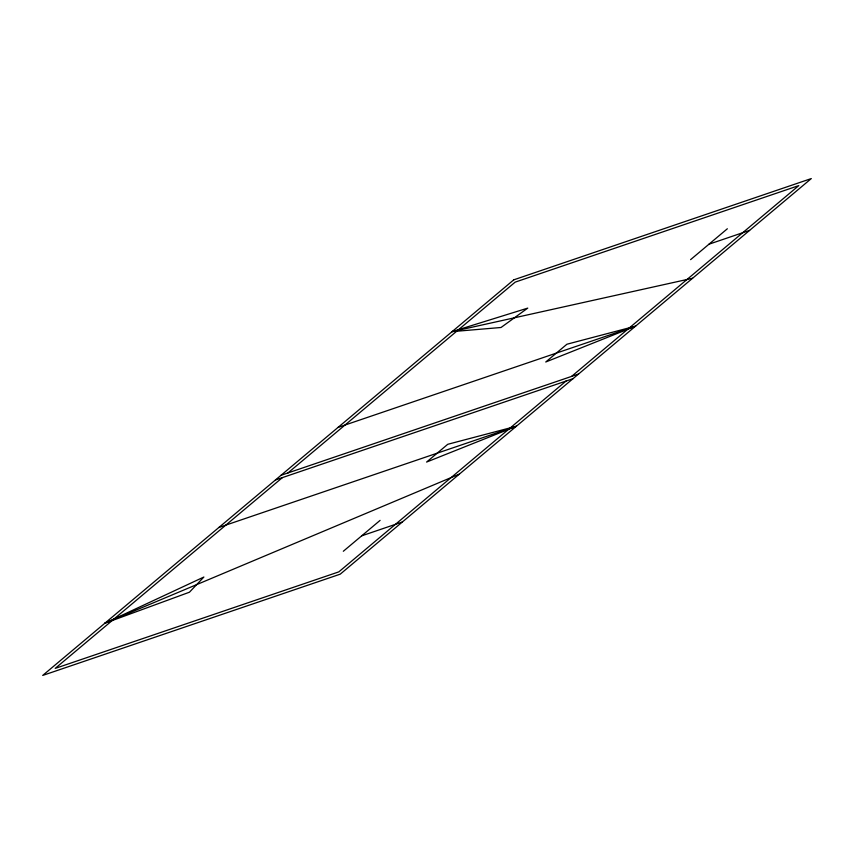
<?xml version="1.0" encoding="UTF-8"?>
<svg xmlns="http://www.w3.org/2000/svg" width="854" height="854" viewBox="0 0 854 854"><rect width="100%" height="100%" fill="white"/><g stroke="black" fill="none" stroke-linecap="round" stroke-linejoin="round"><path stroke-width="1.28" d="M282.407 477.599L55.2 668.394L338.824 571.87L566.031 381.076M287.969 472.924L515.175 282.13L798.8 185.606L571.593 376.4M343.319 551.268L380.094 520.385M690.587 259.648L727.362 228.765M104.839 623.249L203.882 577.026L189.449 592.206L104.839 623.249L459.377 474.109M635.557 326.153L545.749 362L566.907 344.237L635.557 326.153L338.056 427.406M516.403 426.221L426.584 462.067L447.742 444.304L516.403 426.221L218.891 527.473M708.98 244.201L749.62 230.377M281.03 475.294L578.532 374.041M275.468 479.959L572.97 378.706M361.712 535.832L402.341 521.997M452.108 331.63L527.761 308.113L501.031 327.488L452.108 331.63L692.583 278.265M513.788 279.824L42.7 675.429L340.212 574.176L811.3 178.571L513.788 279.824"/></g></svg>
